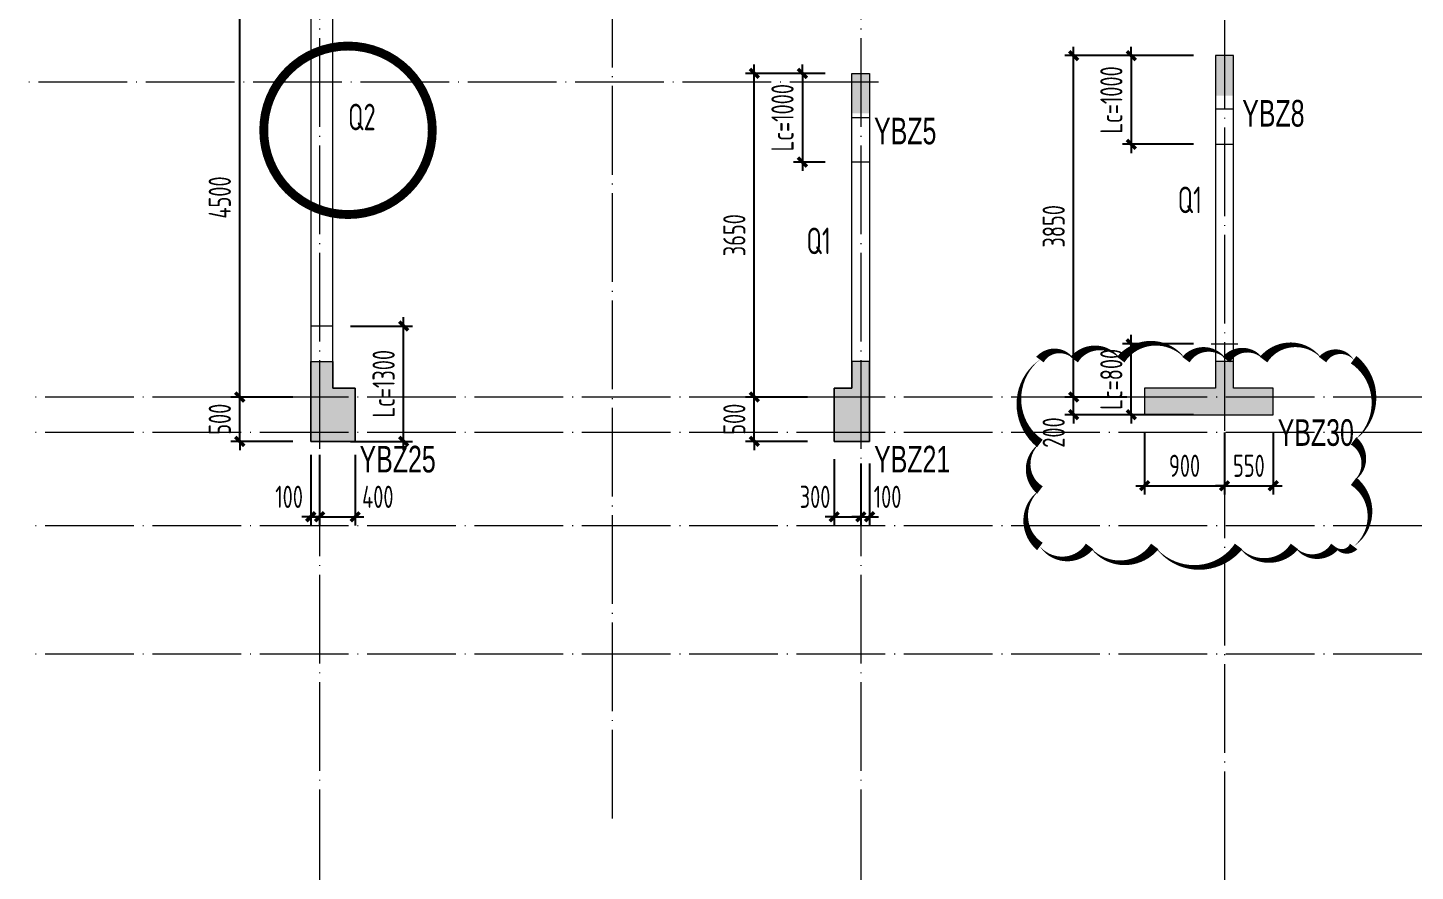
# Model space of a CAD drawing. Extents: x -129922 to 1190196, y -520662 to 139923.
# Drawn here: x 287206 to 302847, y -289415 to -279904 of the extents above; entities that cross this region are included whole.
import ezdxf
from ezdxf.enums import TextEntityAlignment as Align

# ---------------------------------------------------------------- set-up
doc = ezdxf.new("R2010")
doc.units = 0
doc.header["$LTSCALE"] = 1000
doc.header["$MEASUREMENT"] = 0
doc.linetypes.add('DOTE', pattern=[2.42, 2, -0.2, 0.02, -0.2])
for name, color, linetype, lineweight in [('A-标注-轴号', 3, 'Continuous', 15), ('A-轴线-塔楼', 1, 'DOTE', 9), ('A-轴线-隔墙', 41, 'DOTE', 9), ('S-基础-HATCH', 251, 'Continuous', 20), ('S-墙柱-COLU', 50, 'Continuous', 20), ('S-墙柱-DIM', 3, 'Continuous', 20), ('S-墙柱-Lc填充', 8, 'Continuous', 9), ('S-墙柱-WALL', 6, 'Continuous', 20), ('S-墙柱-编号', 4, 'Continuous', 20), ('S-通用-TEXT', 7, 'Continuous', 20)]:
    doc.layers.add(name, color=color, linetype=linetype, lineweight=lineweight)
doc.layers.add('S-活动层-非打印1', color=170, linetype='Continuous', lineweight=20, plot=False)
doc.layers.add('Tc', color=60, linetype='Continuous', plot=False)
doc.styles.add('BW_Dim', font='Bweng.shx', dxfattribs={"width": 0.7, "bigfont": 'hztxt.shx'})
doc.styles.add('TSSD_Dimension', font='tssdeng.shx', dxfattribs={"width": 0.7, "bigfont": 'HZTXT.SHX'})
doc.styles.add('TSSD_Rein', font='tssdeng.shx', dxfattribs={"width": 0.7, "bigfont": 'hztxt.shx'})
doc.dimstyles.new('TSSD_100_100', dxfattribs={"dimtxt": 250, "dimasz": 100, "dimexe": 100, "dimexo": 200, "dimgap": 100, "dimtad": 1, "dimdec": 0, "dimzin": 0, "dimdsep": 46, "dimtxsty": 'TSSD_Dimension', "dimblk": 'ARCHTICK', "dimcen": 0, "dimdle": 100, "dimclrt": 7, "dimadec": 0, "dimazin": 0, "dimtfac": 1, "dimtdec": 0, "dimtix": 1, "dimtmove": 2, "dimatfit": 0, "dimfxl": 0, "dimtolj": 1, "dimtzin": 0, "dimarcsym": 0})
doc.dimstyles.new('TSSD_100_100$0', dxfattribs={"dimtxt": 250, "dimasz": 100, "dimexe": 100, "dimexo": 250, "dimgap": 100, "dimtad": 1, "dimdec": 0, "dimzin": 0, "dimdsep": 46, "dimtxsty": 'TSSD_Dimension', "dimblk": 'ARCHTICK', "dimcen": 0, "dimdle": 100, "dimclrd": 3, "dimclre": 3, "dimclrt": 7, "dimadec": 0, "dimazin": 0, "dimtfac": 1, "dimtdec": 0, "dimtix": 1, "dimtmove": 2, "dimatfit": 0, "dimldrblk": 'ARCHTICK', "dimfxl": 0, "dimtolj": 1, "dimtzin": 0, "dimarcsym": 0})

# ---------------------------------------------------------------- blocks, each defined once
blk = doc.blocks.new('ZHOUWANG3')
at = {"layer": 'A-标注-轴号'}
for p, q in [((88652, 226834), (88652, 222834)), ((94752, 226834), (94752, 222834)), ((98852, 226834), (98852, 222834))]:
    blk.add_line(p, q, dxfattribs=at)
at = {"layer": 'A-轴线-塔楼', "linetype": 'DOTE', "ltscale": 0.5}
for p, q in [((88652, 248942), (88652, 226834)), ((94752, 248942), (94752, 226834)), ((98852, 241886), (98852, 226834)), ((139798, 231586), (85362, 231586)), ((139798, 228686), (85362, 228686))]:
    blk.add_line(p, q, dxfattribs=at)
at = {"layer": 'A-轴线-隔墙', "ltscale": 0.5}
for p, q in [((91952, 226834), (91952, 236486)), ((94952, 235136), (85362, 235136)), ((139798, 231186), (85362, 231186)), ((139798, 230136), (85362, 230136))]:
    blk.add_line(p, q, dxfattribs=at)
blk = doc.blocks.new('_ArchTick')
at = {"color": 0, "linetype": 'ByBlock', "const_width": 0.4}
blk.add_lwpolyline([(-0.5, -0.5), (0.5, 0.5)], dxfattribs=at)
blk = doc.blocks.new('*D1349')
at = {"layer": 'Defpoints', "color": 0, "transparency": 16777216}
for p in [(289596, -279568), (290396, -279568), (290396, -284068)]:
    blk.add_point(p, dxfattribs=at)
at = {"layer": 'S-墙柱-DIM', "color": 0, "lineweight": -2, "transparency": 16777216}
for p, q in [((289596, -284168), (289596, -279468)), ((290196, -279568), (289496, -279568)), ((290196, -284068), (289496, -284068))]:
    blk.add_line(p, q, dxfattribs=at)
at = {"layer": 'S-墙柱-DIM', "color": 0, "lineweight": -2, "transparency": 16777216, "xscale": 100, "yscale": 100, "zscale": 100}
for p, rotation in [((289596, -279568), 90), ((289596, -284068), 270)]:
    blk.add_blockref('_ArchTick', p, dxfattribs=dict(at, rotation=rotation))
at = {"layer": 'S-墙柱-DIM', "color": 7, "transparency": 16777216, "insert": (289371, -281818), "char_height": 250, "attachment_point": 5, "rotation": 90, "style": 'TSSD_Dimension'}
blk.add_mtext('\\A1;4500', dxfattribs=at)
blk = doc.blocks.new('*D1366')
at = {"layer": 'Defpoints', "color": 0, "transparency": 16777216}
for p in [(300696, -284268), (301246, -284268), (301246, -285068)]:
    blk.add_point(p, dxfattribs=at)
at = {"layer": 'S-墙柱-DIM', "color": 0, "lineweight": -2, "transparency": 16777216}
for p, q in [((300696, -284468), (300696, -285168)), ((301246, -284468), (301246, -285168)), ((300696, -285068), (300596, -285068)), ((300696, -285068), (301246, -285068)), ((301246, -285068), (301346, -285068))]:
    blk.add_line(p, q, dxfattribs=at)
at = {"layer": 'S-墙柱-DIM', "color": 0, "lineweight": -2, "transparency": 16777216, "xscale": 100, "yscale": 100, "zscale": 100}
blk.add_blockref('_ArchTick', (300696, -285068), dxfattribs=at)
at = {"layer": 'S-墙柱-DIM', "color": 0, "lineweight": -2, "transparency": 16777216, "xscale": 100, "yscale": 100, "zscale": 100, "rotation": 180}
blk.add_blockref('_ArchTick', (301246, -285068), dxfattribs=at)
at = {"layer": 'S-墙柱-DIM', "color": 7, "transparency": 16777216, "insert": (300971, -284843), "char_height": 250, "attachment_point": 5, "style": 'TSSD_Dimension'}
blk.add_mtext('\\A1;550', dxfattribs=at)
blk = doc.blocks.new('*D1367')
at = {"layer": 'Defpoints', "color": 0, "transparency": 16777216}
for p in [(299796, -284268), (300696, -284268), (300696, -285068)]:
    blk.add_point(p, dxfattribs=at)
at = {"layer": 'S-墙柱-DIM', "color": 0, "lineweight": -2, "transparency": 16777216}
for p, q in [((299796, -284468), (299796, -285168)), ((300696, -284468), (300696, -285168)), ((299696, -285068), (300796, -285068))]:
    blk.add_line(p, q, dxfattribs=at)
at = {"layer": 'S-墙柱-DIM', "color": 0, "lineweight": -2, "transparency": 16777216, "xscale": 100, "yscale": 100, "zscale": 100, "rotation": 180}
blk.add_blockref('_ArchTick', (299796, -285068), dxfattribs=at)
at = {"layer": 'S-墙柱-DIM', "color": 0, "lineweight": -2, "transparency": 16777216, "xscale": 100, "yscale": 100, "zscale": 100}
blk.add_blockref('_ArchTick', (300696, -285068), dxfattribs=at)
at = {"layer": 'S-墙柱-DIM', "color": 7, "transparency": 16777216, "insert": (300246, -284843), "char_height": 250, "attachment_point": 5, "style": 'TSSD_Dimension'}
blk.add_mtext('\\A1;900', dxfattribs=at)
blk = doc.blocks.new('*D1368')
at = {"layer": 'Defpoints', "color": 0, "transparency": 16777216}
for p in [(298996, -280218), (299796, -280218), (299796, -284068)]:
    blk.add_point(p, dxfattribs=at)
at = {"layer": 'S-墙柱-DIM', "color": 0, "lineweight": -2, "transparency": 16777216}
for p, q in [((298996, -284168), (298996, -280118)), ((299596, -280218), (298896, -280218)), ((299596, -284068), (298896, -284068))]:
    blk.add_line(p, q, dxfattribs=at)
at = {"layer": 'S-墙柱-DIM', "color": 0, "lineweight": -2, "transparency": 16777216, "xscale": 100, "yscale": 100, "zscale": 100}
for p, rotation in [((298996, -280218), 90), ((298996, -284068), 270)]:
    blk.add_blockref('_ArchTick', p, dxfattribs=dict(at, rotation=rotation))
at = {"layer": 'S-墙柱-DIM', "color": 7, "transparency": 16777216, "insert": (298771, -282143), "char_height": 250, "attachment_point": 5, "rotation": 90, "style": 'TSSD_Dimension'}
blk.add_mtext('\\A1;3850', dxfattribs=at)
blk = doc.blocks.new('*D1369')
at = {"layer": 'Defpoints', "color": 0, "transparency": 16777216}
for p in [(298996, -284068), (299796, -284068), (299796, -284268)]:
    blk.add_point(p, dxfattribs=at)
at = {"layer": 'S-墙柱-DIM', "color": 0, "lineweight": -2, "transparency": 16777216}
for p, q in [((298996, -284068), (298996, -283968)), ((299596, -284068), (298896, -284068)), ((298996, -284268), (298996, -284068)), ((299596, -284268), (298896, -284268)), ((298996, -284268), (298996, -284368))]:
    blk.add_line(p, q, dxfattribs=at)
at = {"layer": 'S-墙柱-DIM', "color": 0, "lineweight": -2, "transparency": 16777216, "xscale": 100, "yscale": 100, "zscale": 100}
for p, rotation in [((298996, -284068), 270), ((298996, -284268), 90)]:
    blk.add_blockref('_ArchTick', p, dxfattribs=dict(at, rotation=rotation))
at = {"layer": 'S-墙柱-DIM', "color": 7, "transparency": 16777216, "insert": (298771, -284468), "char_height": 250, "attachment_point": 5, "rotation": 90, "style": 'TSSD_Dimension'}
blk.add_mtext('\\A1;200', dxfattribs=at)
blk = doc.blocks.new('*D1381')
at = {"layer": 'Defpoints', "color": 0, "transparency": 16777216}
for p in [(296596, -284618), (296696, -284618), (296696, -285418)]:
    blk.add_point(p, dxfattribs=at)
at = {"layer": 'S-墙柱-DIM', "color": 0, "lineweight": -2, "transparency": 16777216}
for p, q in [((296596, -284818), (296596, -285518)), ((296696, -284818), (296696, -285518)), ((296596, -285418), (296496, -285418)), ((296596, -285418), (296696, -285418)), ((296696, -285418), (296796, -285418))]:
    blk.add_line(p, q, dxfattribs=at)
at = {"layer": 'S-墙柱-DIM', "color": 0, "lineweight": -2, "transparency": 16777216, "xscale": 100, "yscale": 100, "zscale": 100}
blk.add_blockref('_ArchTick', (296596, -285418), dxfattribs=at)
at = {"layer": 'S-墙柱-DIM', "color": 0, "lineweight": -2, "transparency": 16777216, "xscale": 100, "yscale": 100, "zscale": 100, "rotation": 180}
blk.add_blockref('_ArchTick', (296696, -285418), dxfattribs=at)
at = {"layer": 'S-墙柱-DIM', "color": 7, "transparency": 16777216, "insert": (296898, -285193), "char_height": 250, "attachment_point": 5, "style": 'TSSD_Dimension'}
blk.add_mtext('\\A1;100', dxfattribs=at)
blk = doc.blocks.new('*D1382')
at = {"layer": 'Defpoints', "color": 0, "transparency": 16777216}
for p in [(296296, -284568), (296596, -284618), (296596, -285418)]:
    blk.add_point(p, dxfattribs=at)
at = {"layer": 'S-墙柱-DIM', "color": 0, "lineweight": -2, "transparency": 16777216}
for p, q in [((296296, -284768), (296296, -285518)), ((296596, -284818), (296596, -285518)), ((296296, -285418), (296196, -285418)), ((296296, -285418), (296596, -285418)), ((296596, -285418), (296696, -285418))]:
    blk.add_line(p, q, dxfattribs=at)
at = {"layer": 'S-墙柱-DIM', "color": 0, "lineweight": -2, "transparency": 16777216, "xscale": 100, "yscale": 100, "zscale": 100}
blk.add_blockref('_ArchTick', (296296, -285418), dxfattribs=at)
at = {"layer": 'S-墙柱-DIM', "color": 0, "lineweight": -2, "transparency": 16777216, "xscale": 100, "yscale": 100, "zscale": 100, "rotation": 180}
blk.add_blockref('_ArchTick', (296596, -285418), dxfattribs=at)
at = {"layer": 'S-墙柱-DIM', "color": 7, "transparency": 16777216, "insert": (296081, -285193), "char_height": 250, "attachment_point": 5, "style": 'TSSD_Dimension'}
blk.add_mtext('\\A1;300', dxfattribs=at)
blk = doc.blocks.new('*D1383')
at = {"layer": 'Defpoints', "color": 0, "transparency": 16777216}
for p in [(295396, -280418), (296196, -280418), (296196, -284068)]:
    blk.add_point(p, dxfattribs=at)
at = {"layer": 'S-墙柱-DIM', "color": 0, "lineweight": -2, "transparency": 16777216}
for p, q in [((295996, -280418), (295296, -280418)), ((295396, -284168), (295396, -280318)), ((295996, -284068), (295296, -284068))]:
    blk.add_line(p, q, dxfattribs=at)
at = {"layer": 'S-墙柱-DIM', "color": 0, "lineweight": -2, "transparency": 16777216, "xscale": 100, "yscale": 100, "zscale": 100}
for p, rotation in [((295396, -280418), 90), ((295396, -284068), 270)]:
    blk.add_blockref('_ArchTick', p, dxfattribs=dict(at, rotation=rotation))
at = {"layer": 'S-墙柱-DIM', "color": 7, "transparency": 16777216, "insert": (295171, -282243), "char_height": 250, "attachment_point": 5, "rotation": 90, "style": 'TSSD_Dimension'}
blk.add_mtext('\\A1;3650', dxfattribs=at)
blk = doc.blocks.new('*D1384')
at = {"layer": 'Defpoints', "color": 0, "transparency": 16777216}
for p in [(295396, -284068), (296196, -284068), (296196, -284568)]:
    blk.add_point(p, dxfattribs=at)
at = {"layer": 'S-墙柱-DIM', "color": 0, "lineweight": -2, "transparency": 16777216}
for p, q in [((295396, -284068), (295396, -283968)), ((295996, -284068), (295296, -284068)), ((295396, -284568), (295396, -284068)), ((295996, -284568), (295296, -284568)), ((295396, -284568), (295396, -284668))]:
    blk.add_line(p, q, dxfattribs=at)
at = {"layer": 'S-墙柱-DIM', "color": 0, "lineweight": -2, "transparency": 16777216, "xscale": 100, "yscale": 100, "zscale": 100}
for p, rotation in [((295396, -284068), 270), ((295396, -284568), 90)]:
    blk.add_blockref('_ArchTick', p, dxfattribs=dict(at, rotation=rotation))
at = {"layer": 'S-墙柱-DIM', "color": 7, "transparency": 16777216, "insert": (295171, -284318), "char_height": 250, "attachment_point": 5, "rotation": 90, "style": 'TSSD_Dimension'}
blk.add_mtext('\\A1;500', dxfattribs=at)
blk = doc.blocks.new('*D1385')
at = {"layer": 'Defpoints', "color": 0, "transparency": 16777216}
for p in [(290396, -284618), (290496, -284618), (290496, -285418)]:
    blk.add_point(p, dxfattribs=at)
at = {"layer": 'S-墙柱-DIM', "color": 0, "lineweight": -2, "transparency": 16777216}
for p, q in [((290396, -284718), (290396, -285518)), ((290496, -284718), (290496, -285518)), ((290396, -285418), (290296, -285418)), ((290396, -285418), (290496, -285418)), ((290496, -285418), (290596, -285418))]:
    blk.add_line(p, q, dxfattribs=at)
at = {"layer": 'S-墙柱-DIM', "color": 0, "lineweight": -2, "transparency": 16777216, "xscale": 100, "yscale": 100, "zscale": 100}
blk.add_blockref('_ArchTick', (290396, -285418), dxfattribs=at)
at = {"layer": 'S-墙柱-DIM', "color": 0, "lineweight": -2, "transparency": 16777216, "xscale": 100, "yscale": 100, "zscale": 100, "rotation": 180}
blk.add_blockref('_ArchTick', (290496, -285418), dxfattribs=at)
at = {"layer": 'S-墙柱-DIM', "color": 7, "transparency": 16777216, "insert": (290152, -285193), "char_height": 250, "attachment_point": 5, "style": 'TSSD_Dimension'}
blk.add_mtext('\\A1;100', dxfattribs=at)
blk = doc.blocks.new('*D1386')
at = {"layer": 'Defpoints', "color": 0, "transparency": 16777216}
for p in [(290496, -284618), (290896, -284618), (290896, -285418)]:
    blk.add_point(p, dxfattribs=at)
at = {"layer": 'S-墙柱-DIM', "color": 0, "lineweight": -2, "transparency": 16777216}
for p, q in [((290496, -284718), (290496, -285518)), ((290896, -284718), (290896, -285518)), ((290496, -285418), (290396, -285418)), ((290496, -285418), (290896, -285418)), ((290896, -285418), (290996, -285418))]:
    blk.add_line(p, q, dxfattribs=at)
at = {"layer": 'S-墙柱-DIM', "color": 0, "lineweight": -2, "transparency": 16777216, "xscale": 100, "yscale": 100, "zscale": 100}
blk.add_blockref('_ArchTick', (290496, -285418), dxfattribs=at)
at = {"layer": 'S-墙柱-DIM', "color": 0, "lineweight": -2, "transparency": 16777216, "xscale": 100, "yscale": 100, "zscale": 100, "rotation": 180}
blk.add_blockref('_ArchTick', (290896, -285418), dxfattribs=at)
at = {"layer": 'S-墙柱-DIM', "color": 7, "transparency": 16777216, "insert": (291152, -285193), "char_height": 250, "attachment_point": 5, "style": 'TSSD_Dimension'}
blk.add_mtext('\\A1;400', dxfattribs=at)
blk = doc.blocks.new('*D1391')
at = {"layer": 'Defpoints', "color": 0, "transparency": 16777216}
for p in [(289596, -284068), (290396, -284068), (290396, -284568)]:
    blk.add_point(p, dxfattribs=at)
at = {"layer": 'S-墙柱-DIM', "color": 0, "lineweight": -2, "transparency": 16777216}
for p, q in [((289596, -284068), (289596, -283968)), ((290196, -284068), (289496, -284068)), ((289596, -284568), (289596, -284068)), ((290196, -284568), (289496, -284568)), ((289596, -284568), (289596, -284668))]:
    blk.add_line(p, q, dxfattribs=at)
at = {"layer": 'S-墙柱-DIM', "color": 0, "lineweight": -2, "transparency": 16777216, "xscale": 100, "yscale": 100, "zscale": 100}
for p, rotation in [((289596, -284068), 270), ((289596, -284568), 90)]:
    blk.add_blockref('_ArchTick', p, dxfattribs=dict(at, rotation=rotation))
at = {"layer": 'S-墙柱-DIM', "color": 7, "transparency": 16777216, "insert": (289371, -284318), "char_height": 250, "attachment_point": 5, "rotation": 90, "style": 'TSSD_Dimension'}
blk.add_mtext('\\A1;500', dxfattribs=at)
blk = doc.blocks.new('*D1398')
at = {"layer": 'Defpoints', "color": 0, "transparency": 16777216}
for p in [(290646, -283268), (291443, -283268), (290646, -284568)]:
    blk.add_point(p, dxfattribs=at)
at = {"layer": 'S-墙柱-DIM', "color": 0, "lineweight": -2, "transparency": 16777216}
for p, q in [((291443, -284668), (291443, -283168)), ((290846, -283268), (291543, -283268)), ((290846, -284568), (291543, -284568))]:
    blk.add_line(p, q, dxfattribs=at)
at = {"layer": 'S-墙柱-DIM', "color": 0, "lineweight": -2, "transparency": 16777216, "xscale": 100, "yscale": 100, "zscale": 100}
for p, rotation in [((291443, -283268), 90), ((291443, -284568), 270)]:
    blk.add_blockref('_ArchTick', p, dxfattribs=dict(at, rotation=rotation))
at = {"layer": 'S-墙柱-DIM', "color": 7, "transparency": 16777216, "insert": (291218, -283918), "char_height": 250, "attachment_point": 5, "rotation": 90, "style": 'TSSD_Dimension'}
blk.add_mtext('\\A1;Lc=1300', dxfattribs=at)
blk = doc.blocks.new('*D1399')
at = {"layer": 'Defpoints', "color": 0, "transparency": 16777216}
for p in [(296396, -280418), (295939, -281418), (296396, -281418)]:
    blk.add_point(p, dxfattribs=at)
at = {"layer": 'S-墙柱-DIM', "color": 0, "lineweight": -2, "transparency": 16777216}
for p, q in [((296196, -280418), (295839, -280418)), ((295939, -280418), (295939, -280318)), ((295939, -280418), (295939, -281418)), ((296196, -281418), (295839, -281418)), ((295939, -281418), (295939, -281518))]:
    blk.add_line(p, q, dxfattribs=at)
at = {"layer": 'S-墙柱-DIM', "color": 0, "lineweight": -2, "transparency": 16777216, "xscale": 100, "yscale": 100, "zscale": 100}
for p, rotation in [((295939, -280418), 270), ((295939, -281418), 90)]:
    blk.add_blockref('_ArchTick', p, dxfattribs=dict(at, rotation=rotation))
at = {"layer": 'S-墙柱-DIM', "color": 7, "transparency": 16777216, "insert": (295714, -280918), "char_height": 250, "attachment_point": 5, "rotation": 90, "style": 'TSSD_Dimension'}
blk.add_mtext('\\A1;Lc=1000', dxfattribs=at)
blk = doc.blocks.new('*D1404')
at = {"layer": 'Defpoints', "color": 0, "transparency": 16777216}
for p in [(300546, -280218), (299646, -281218), (300546, -281218)]:
    blk.add_point(p, dxfattribs=at)
at = {"layer": 'S-墙柱-DIM', "color": 0, "lineweight": -2, "transparency": 16777216}
for p, q in [((299646, -280218), (299646, -280118)), ((300346, -280218), (299546, -280218)), ((299646, -280218), (299646, -281218)), ((300346, -281218), (299546, -281218)), ((299646, -281218), (299646, -281318))]:
    blk.add_line(p, q, dxfattribs=at)
at = {"layer": 'S-墙柱-DIM', "color": 0, "lineweight": -2, "transparency": 16777216, "xscale": 100, "yscale": 100, "zscale": 100}
for p, rotation in [((299646, -280218), 270), ((299646, -281218), 90)]:
    blk.add_blockref('_ArchTick', p, dxfattribs=dict(at, rotation=rotation))
at = {"layer": 'S-墙柱-DIM', "color": 7, "transparency": 16777216, "insert": (299421, -280718), "char_height": 250, "attachment_point": 5, "rotation": 90, "style": 'TSSD_Dimension'}
blk.add_mtext('\\A1;Lc=1000', dxfattribs=at)
blk = doc.blocks.new('*D1405')
at = {"layer": 'Defpoints', "color": 0, "transparency": 16777216}
for p in [(299646, -283468), (300546, -283468), (300546, -284268)]:
    blk.add_point(p, dxfattribs=at)
at = {"layer": 'S-墙柱-DIM', "color": 0, "lineweight": -2, "transparency": 16777216}
for p, q in [((299646, -283468), (299646, -283368)), ((300346, -283468), (299546, -283468)), ((299646, -284268), (299646, -283468)), ((300346, -284268), (299546, -284268)), ((299646, -284268), (299646, -284368))]:
    blk.add_line(p, q, dxfattribs=at)
at = {"layer": 'S-墙柱-DIM', "color": 0, "lineweight": -2, "transparency": 16777216, "xscale": 100, "yscale": 100, "zscale": 100}
for p, rotation in [((299646, -283468), 270), ((299646, -284268), 90)]:
    blk.add_blockref('_ArchTick', p, dxfattribs=dict(at, rotation=rotation))
at = {"layer": 'S-墙柱-DIM', "color": 7, "transparency": 16777216, "insert": (299421, -283868), "char_height": 250, "attachment_point": 5, "rotation": 90, "style": 'TSSD_Dimension'}
blk.add_mtext('\\A1;Lc=800', dxfattribs=at)

msp = doc.modelspace()

# ---------------------------------------------------------------- hatches: boundary and pattern name
at = {"layer": 'S-基础-HATCH'}
for points in [[(300796.4, -280218.2), (300596.4, -280218.2), (300596.4, -280668.2), (300796.4, -280668.2)], [(296496.4, -280418.2), (296696.4, -280418.2), (296696.4, -280868.2), (296496.4, -280868.2)], [(290646.4, -283968.2), (290896.4, -283968.2), (290896.4, -284568.2), (290396.4, -284568.2), (290396.4, -283668.2), (290646.4, -283668.2)], [(296496.4, -283968.2), (296296.4, -283968.2), (296296.4, -284568.2), (296696.4, -284568.2), (296696.4, -283668.2), (296496.4, -283668.2)], [(301246.4, -284268.2), (301246.4, -283968.2), (300796.4, -283968.2), (300796.4, -283668.2), (300596.4, -283668.2), (300596.4, -283968.2), (299796.4, -283968.2), (299796.4, -284268.2)]]:
    msp.add_hatch(color=256, dxfattribs=at).paths.add_polyline_path(points)

# ---------------------------------------------------------------- linework, layer by layer
at = {"layer": 'S-墙柱-COLU'}
for points in [[(300796.4, -280218.2), (300596.4, -280218.2), (300596.4, -280818.2), (300796.4, -280818.2)], [(296496.4, -280418.2), (296696.4, -280418.2), (296696.4, -280918.2), (296496.4, -280918.2)], [(290646.4, -283968.2), (290896.4, -283968.2), (290896.4, -284568.2), (290396.4, -284568.2), (290396.4, -283668.2), (290646.4, -283668.2)], [(296496.4, -283968.2), (296296.4, -283968.2), (296296.4, -284568.2), (296696.4, -284568.2), (296696.4, -283668.2), (296496.4, -283668.2)], [(301246.4, -284268.2), (301246.4, -283968.2), (300796.4, -283968.2), (300796.4, -283668.2), (300596.4, -283668.2), (300596.4, -283968.2), (299796.4, -283968.2), (299796.4, -284268.2)]]:
    msp.add_lwpolyline(points, close=True, dxfattribs=at)
at = {"layer": 'S-墙柱-Lc填充'}
for p, q in [((300596.4, -281218.2), (300796.4, -281218.2)), ((296696.4, -281418.2), (296496.4, -281418.2)), ((290646.4, -283268.2), (290396.4, -283268.2)), ((300546.4, -283468.2), (300846.4, -283468.2))]:
    msp.add_line(p, q, dxfattribs=at)
at = {"layer": 'S-墙柱-WALL'}
for points in [[(290896.4, -283968.2), (290646.4, -283968.2), (290646.4, -276568.2), (291486.4, -276568.2), (291486.4, -276318.2), (290396.4, -276318.2), (290396.4, -284568.2), (290896.4, -284568.2)], [(301246.4, -284268.2), (301246.4, -283968.2), (300796.4, -283968.2), (300796.4, -280218.2), (300596.4, -280218.2), (300596.4, -283968.2), (299796.4, -283968.2), (299796.4, -284268.2)], [(296296.4, -283968.2), (296496.4, -283968.2), (296496.4, -280418.2), (296696.4, -280418.2), (296696.4, -284568.2), (296296.4, -284568.2)]]:
    msp.add_lwpolyline(points, close=True, dxfattribs=at)
at = {"layer": 'S-活动层-非打印1'}
msp.add_lwpolyline([(298615.5, -283645.9, 0, 105, 0.5), (298615.5, -284590.9, 0, 105, 0.5), (298615.5, -285115.9, 0, 105, 0.5), (298615.5, -285752.5, 0, 105, 0.5), (299175.5, -285752.5, 0, 105, 0.5), (299910.5, -285752.5, 0, 105, 0.5), (300855.5, -285752.5, 0, 105, 0.5), (301485.5, -285752.5, 0, 105, 0.5), (301940.5, -285752.5, 0, 105, 0.5), (302151.8, -285752.5, 0, 105, 0.5), (302151.8, -285017.5, 0, 105, 0.5), (302151.8, -284562.5, 0, 105, 0.5), (302151.8, -283645.9, 0, 105, 0.5), (301801.8, -283645.9, 0, 105, 0.5), (301136.8, -283645.9, 0, 105, 0.5), (300716.8, -283645.9, 0, 105, 0.5), (300261.8, -283645.9, 0, 105, 0.5), (299526.8, -283645.9, 0, 105, 0.5), (299001.8, -283645.9, 0, 105, 0.5)], format="xyseb", close=True, dxfattribs=at)
at = {"layer": 'Tc', "const_width": 100}
msp.add_lwpolyline([(289866.2, -281060.2, 1), (291766.2, -281060.2, 1)], format="xyb", close=True, dxfattribs=at)

# ---------------------------------------------------------------- block references
msp.add_blockref('ZHOUWANG3', (201844.5, -515654.6))

# ---------------------------------------------------------------- texts
at = {"layer": 'S-墙柱-编号', "style": 'TSSD_Rein', "width": 0.7}
for s, p in [('Q2', (290816.2, -281060.2)), ('Q1', (300167.7, -281994.9)), ('Q1', (295983.7, -282457.1))]:
    msp.add_text(s, height=300, dxfattribs=at).set_placement(p)
at = {"layer": 'S-通用-TEXT', "style": 'BW_Dim', "width": 0.7}
for s, p in [('YBZ8', (300896.4, -280718.2)), ('YBZ5', (296746.4, -280918.2)), ('YBZ30', (301296.4, -284318.2)), ('YBZ25', (290946.4, -284618.2)), ('YBZ21', (296746.4, -284618.2))]:
    msp.add_text(s, height=300, dxfattribs=at).set_placement(p, align=Align.TOP_LEFT)

# ---------------------------------------------------------------- dimensions: what is measured, and where the dimension line sits
at = {"layer": 'S-墙柱-DIM'}
for base, p1, p2, picture, middle in [((289596.4, -279568.2), (290396.4, -284068.2), (290396.4, -279568.2), '*D1349', (289371.4, -281818.2)), ((298996.4, -280218.2), (299796.4, -284068.2), (299796.4, -280218.2), '*D1368', (298771.4, -282143.2)), ((295396.4, -280418.2), (296196.4, -284068.2), (296196.4, -280418.2), '*D1383', (295171.4, -282243.2)), ((289596.4, -284068.2), (290396.4, -284568.2), (290396.4, -284068.2), '*D1391', (289371.4, -284318.2)), ((295396.4, -284068.2), (296196.4, -284568.2), (296196.4, -284068.2), '*D1384', (295171.4, -284318.2))]:
    dim = msp.add_linear_dim(base=base, p1=p1, p2=p2, angle=90, dimstyle='TSSD_100_100', dxfattribs=at)
    dim.commit()
    dim.dimension.update_dxf_attribs({"geometry": picture, "text_midpoint": middle})
for base, p1, p2, angle, picture, middle in [((299646.4, -281218.2), (300546.4, -280218.2), (300546.4, -281218.2), 270, '*D1404', (299421.4, -280718.2)), ((295939, -281418.2), (296396.4, -280418.2), (296396.4, -281418.2), 270, '*D1399', (295714, -280918.2)), ((291442.9, -283268.2), (290646.4, -284568.2), (290646.4, -283268.2), 90, '*D1398', (291217.9, -283918.2)), ((299646.4, -283468.2), (300546.4, -284268.2), (300546.4, -283468.2), 90, '*D1405', (299421.4, -283868.2))]:
    dim = msp.add_linear_dim(base=base, p1=p1, p2=p2, angle=angle, text='Lc=<>', dimstyle='TSSD_100_100', dxfattribs=at)
    dim.commit()
    dim.dimension.update_dxf_attribs({"geometry": picture, "text_midpoint": middle})
dim = msp.add_linear_dim(base=(298996.4, -284068.2), p1=(299796.4, -284268.2), p2=(299796.4, -284068.2), angle=90, dimstyle='TSSD_100_100', dxfattribs=at)
dim.commit()
dim.dimension.update_dxf_attribs({"geometry": '*D1369', "text_midpoint": (298771.4, -284468.2), "dimtype": 128})
for base, p1, p2, picture, middle in [((300696.4, -285068.2), (299796.4, -284268.2), (300696.4, -284268.2), '*D1367', (300246.4, -284843.2)), ((301246.4, -285068.2), (300696.4, -284268.2), (301246.4, -284268.2), '*D1366', (300971.4, -284843.2))]:
    dim = msp.add_linear_dim(base=base, p1=p1, p2=p2, dimstyle='TSSD_100_100', dxfattribs=at)
    dim.commit()
    dim.dimension.update_dxf_attribs({"geometry": picture, "text_midpoint": middle})
for base, p1, p2, picture, middle in [((290496.4, -285418.2), (290396.4, -284618.2), (290496.4, -284618.2), '*D1385', (290152.2, -285193.2)), ((290896.4, -285418.2), (290496.4, -284618.2), (290896.4, -284618.2), '*D1386', (291152.2, -285193.2))]:
    dim = msp.add_linear_dim(base=base, p1=p1, p2=p2, angle=0, dimstyle='TSSD_100_100$0', override={"dimexo": 100, "dimclrd": 0, "dimclre": 0, "dimatfit": 0, "dimfxl": 1, "dimlwd": 65534}, dxfattribs=at)
    dim.commit()
    dim.dimension.update_dxf_attribs({"geometry": picture, "text_midpoint": middle, "dimtype": 129})
for base, p1, p2, picture, middle in [((296596.4, -285418.2), (296296.4, -284568.2), (296596.4, -284618.2), '*D1382', (296081.3, -285193.2)), ((296696.4, -285418.2), (296596.4, -284618.2), (296696.4, -284618.2), '*D1381', (296898, -285193.2))]:
    dim = msp.add_linear_dim(base=base, p1=p1, p2=p2, dimstyle='TSSD_100_100', dxfattribs=at)
    dim.commit()
    dim.dimension.update_dxf_attribs({"geometry": picture, "text_midpoint": middle, "dimtype": 128})

doc.saveas('drawing.dxf')
